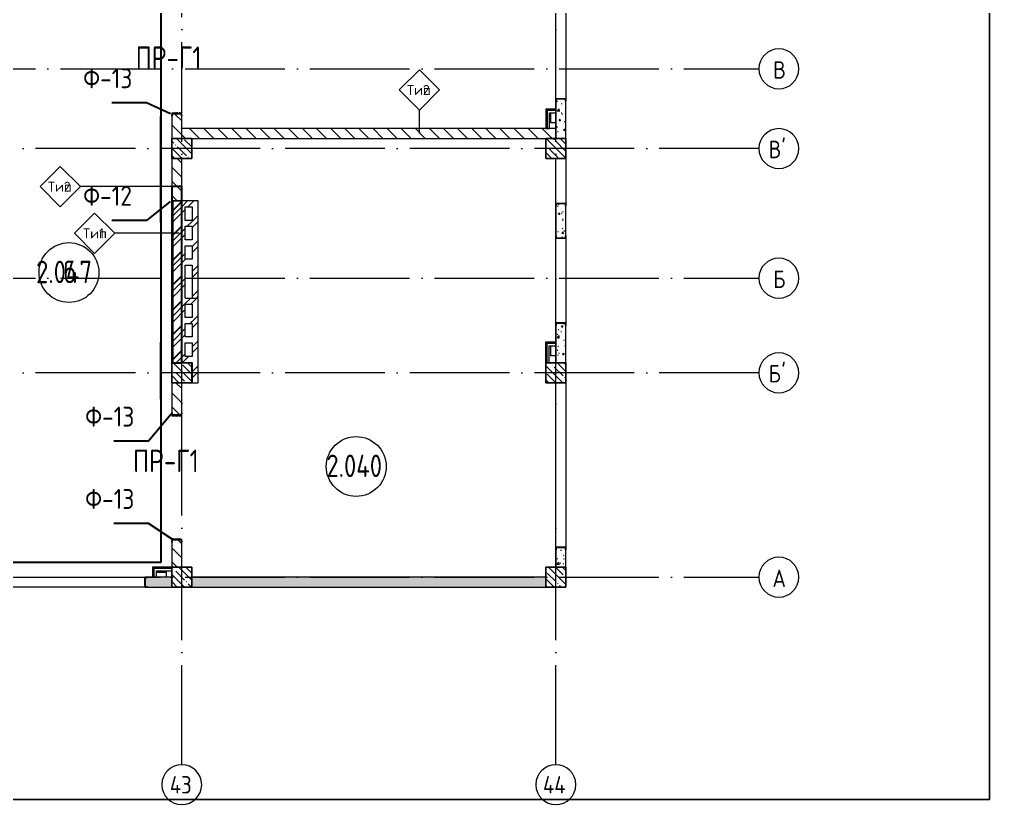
# Model space of a CAD drawing. Header units: millimetres. Extents: x -592259 to 288321, y -552984 to 293768.
# Drawn here: x 170703 to 190155, y -125524 to -109768 of the extents above; entities that cross this region are included whole.
import ezdxf

# ---------------------------------------------------------------- set-up
doc = ezdxf.new("R2010")
doc.units = ezdxf.units.MM
doc.linetypes.add('ADSK_Линия сетки', pattern=[2500, 2000, -250, 0, -250])
for name, color, linetype, lineweight in [('0.1) Блок', 6, 'Continuous', 30), ('2)Фарх готовы', 3, 'Continuous', 30), ('3) Перемычки готовы', 3, 'Continuous', 30), ('4) Штукатурка', 6, 'Continuous', 30), ('4.6) Швы', 6, 'Continuous', 30), ('A-AREA-____-IDEN', 250, 'Continuous', 9), ('A-DOOR-____-OTLN', 250, 'Continuous', 5), ('A-FLOR-____-OTLN', 250, 'Continuous', 9), ('A-WALL-____-IDEN', 250, 'Continuous', 9), ('A-WALL-____-MCUT', 250, 'Continuous', 13), ('A-WALL-____-PATT', 250, 'Continuous', 13), ('A-WALL-FNSH-MCUT', 250, 'Continuous', 13), ('I-WALL-____-OTLN', 250, 'Continuous', 9), ('S-COLS-____-MCUT', 250, 'Continuous', 25), ('S-COLS-____-OTLN', 250, 'Continuous', 9), ('S-GRID-____-IDEN', 250, 'Continuous', 9), ('S-GRID-____-OTLN', 250, 'Continuous', 9)]:
    doc.layers.add(name, color=color, linetype=linetype, lineweight=lineweight)
doc.styles.add('GOST Common', font='', dxfattribs={"width": 0.9, "height": 350})
doc.styles.add('GOST Common_1', font='', dxfattribs={"width": 0.9, "height": 250})
doc.styles.add('ISOCPEUR', font='isocpeur.ttf', dxfattribs={"width": 0.8, "height": 100})
doc.styles.add('ISOCPEUR_3', font='isocpeur.ttf', dxfattribs={"height": 250})
doc.styles.add('ISOCPEUR_I_1', font='ГОСТ тип А.ttf', dxfattribs={"height": 2500})
doc.styles.get('GOST Common').set_extended_font_data('GOST Common')
doc.styles.get('GOST Common_1').set_extended_font_data('GOST Common')
pattern_1 = [(135, (28708.77, -120984.93), (-141.42136, -141.42136), [])]
pattern_2 = [(135, (28708.77, -120984.93), (-142.5612, -142.5612), []), (135, (28851.33, -120984.93), (-142.5612, -142.5612), [252.016, -50.403, 3.353, -47.05])]
pattern_3 = [(50, (28708.77, -120984.93), (364.3679, -31.8783), [38.1, -419.1]), (355, (28708.77, -120984.93), (-70.48585, 382.1133), [30.48, -335.28]), (100.451, (28739.14, -120987.6), (293.885, 350.2334), [32.38, -356.18]), (46.184, (28708.77, -120883.33), (542.1585, -84.0858), [57.15, -628.65]), (96.636, (28753.95, -120890.34), (474.8049, 494.8554), [48.57, -534.27]), (351.184, (28708.8, -120883.33), (474.8102, 494.85), [45.72, -502.92]), (21, (28759.57, -120908.73), (303.22847, -204.53046), [38.1, -419.1]), (326, (28759.57, -120908.73), (123.6039, 368.376), [30.48, -335.28]), (71.451, (28784.84, -120925.78), (426.8341, 163.8427), [32.38, -356.18]), (37.5, (28708.77, -120984.93), (6.17665, 169.11015), [16.764, -314.452, 16.764, -323.596, -336.55]), (37.5, (28708.77, -120984.93), (6.17665, 169.11015), [-671.576, 16.764, -319.786]), (7.5, (28708.77, -120984.93), (133.63888, 200.3615), [16.764, -177.292, 16.764, -306.832, -128.27]), (7.5, (28708.77, -120984.93), (133.63888, 200.3615), [-517.652, 16.764, -111.506]), (327.5, (28595.49, -120984.93), (271.18182, -11.45836), [16.764, -110.236, 16.764, -379.476, -525.78]), (327.5, (28595.49, -120984.93), (271.18182, -11.45836), [-523.24, 16.764, -509.016]), (317.5, (28544.7, -120984.93), (296.2585, 50.85285), [16.764, -148.336, 16.764, -246.38, -373.38]), (317.5, (28544.7, -120984.93), (296.2585, 50.85285), [-428.244, 16.764, -356.616])]
pattern_4 = [(45, (28708.77, -120984.93), (-251.4472, 251.4472), []), (45, (28708.77, -120603.93), (-251.4472, 251.4472), [])]

# ---------------------------------------------------------------- blocks, each defined once
blk = doc.blocks.new('Дверь_СКБ_2Ст_Фрамуга2 - Н_ВВ-3_2500x2600h_Учебные помещения_Фрамуга слева-42054644-АР1_Кладочный план 2 этажа С2и3')
at = {"layer": 'A-DOOR-____-OTLN'}
h = blk.add_hatch(dxfattribs=at)
h.set_pattern_fill('FP_5', color=256, style=0, pattern_type=2)
h.set_pattern_definition([(45, (-1071.384, 164.685), (-14.1421, 14.1421), []), (135, (-1071.384, 164.685), (-14.1421, -14.1421), [])])
h.paths.add_polyline_path([(-1237.5, -100), (-1212.5, -100), (-1212.5, 100), (-1237.5, 100)])
h = blk.add_hatch(dxfattribs=at)
h.set_pattern_fill('FP_4', color=256, style=0, pattern_type=2)
h.set_pattern_definition([(135, (1051.41, 164.685), (-14.1421, -14.1421), []), (225, (1051.41, 164.685), (14.1421, -14.1421), [])])
h.paths.add_polyline_path([(1237.5, -100), (1262.5, -100), (1262.5, 100), (1237.5, 100)])
blk = doc.blocks.new('ADSK_КолоннаНесущая_Швеллер_Гнутый_ГОСТ 8278-83 - 200х50х4_таб_1 2-38569602-АР1_Кладочный план 2 этажа С2и3')
at = {"layer": 'S-COLS-____-MCUT'}
for p, q in [((-10.1, 90), (-10.1, -90)), ((-6.1, -90), (-6.1, 90)), ((39.9, 100), (-0.1, 100)), ((-0.1, 96), (39.9, 96)), ((39.9, 96), (39.9, 100)), ((39.9, -96), (-0.1, -96)), ((-0.1, -100), (39.9, -100)), ((39.9, -100), (39.9, -96))]:
    blk.add_line(p, q, dxfattribs=at)
for centre, radius, start, end in [((-0.1, 90), 10, 90, 180), ((-0.1, 90), 6, 90, 180), ((-0.1, -90), 10, 180, 270), ((-0.1, -90), 6, 180, 270)]:
    blk.add_arc(centre, radius, start, end, dxfattribs=at)
blk = doc.blocks.new('ADSK_КолоннаНесущая_Швеллер_Гнутый_ГОСТ 8278-83 - 200х50х4_таб_1 2-V41-АР1_Кладочный план 2 этажа С2и3')
at = {"layer": 'S-COLS-____-MCUT'}
for p, q in [((-10.1, 90), (-10.1, -90)), ((-6.1, -90), (-6.1, 90)), ((39.9, 100), (-0.1, 100)), ((-0.1, 96), (39.9, 96)), ((39.9, 96), (39.9, 100)), ((39.9, -96), (-0.1, -96)), ((-0.1, -100), (39.9, -100)), ((39.9, -100), (39.9, -96))]:
    blk.add_line(p, q, dxfattribs=at)
for centre, radius, start, end in [((-0.1, 90), 10, 90, 180), ((-0.1, 90), 6, 90, 180), ((-0.1, -90), 10, 180, 270), ((-0.1, -90), 6, 180, 270)]:
    blk.add_arc(centre, radius, start, end, dxfattribs=at)
blk = doc.blocks.new('ADSK_КолоннаНесущая_Швеллер_Гнутый_ГОСТ 8278-83 - 200х50х4_таб_1 2-V44-АР1_Кладочный план 2 этажа С2и3')
at = {"layer": 'S-COLS-____-MCUT'}
for p, q in [((-6, -90), (-6, 90)), ((0, 96), (40, 96)), ((40, 100), (20, 100)), ((40, 96), (40, 100)), ((40, -96), (0, -96)), ((20, -100), (40, -100)), ((40, -100), (40, -96))]:
    blk.add_line(p, q, dxfattribs=at)
for centre, radius, start, end in [((0, 90), 10, 90, 180), ((0, 90), 6, 90, 180), ((0, -90), 10, 180, 270), ((0, -90), 6, 180, 270)]:
    blk.add_arc(centre, radius, start, end, dxfattribs=at)
blk = doc.blocks.new('ADSK_КолоннаНесущая_Швеллер_Гнутый_ГОСТ 8278-83 - 200х50х4_таб_1 2-V46-АР1_Кладочный план 2 этажа С2и3')
at = {"layer": 'S-COLS-____-MCUT'}
for p, q in [((-6, -90), (-6, 90)), ((0, 96), (40, 96)), ((40, 100), (20, 100)), ((40, 96), (40, 100)), ((40, -96), (0, -96)), ((20, -100), (40, -100)), ((40, -100), (40, -96))]:
    blk.add_line(p, q, dxfattribs=at)
for centre, radius, start, end in [((0, 90), 10, 90, 179.9936), ((0, 90), 6, 90, 180), ((0, -90), 10, 180.0064, 270), ((0, -90), 6, 180, 270)]:
    blk.add_arc(centre, radius, start, end, dxfattribs=at)
blk = doc.blocks.new('ADSK_КолоннаНесущая_Швеллер_Гнутый_ГОСТ 8278-83 - 200х50х4_таб_1 2-38815029-АР1_Кладочный план 2 этажа С2и3')
at = {"layer": 'S-COLS-____-MCUT'}
for p, q in [((-6.1, -90), (-6.1, 90)), ((-0.1, 96), (39.9, 96)), ((39.9, 100), (19.9, 100)), ((39.9, 96), (39.9, 100)), ((39.9, -96), (-0.1, -96)), ((19.9, -100), (39.9, -100)), ((39.9, -100), (39.9, -96))]:
    blk.add_line(p, q, dxfattribs=at)
for centre, radius, start, end in [((-0.1, 90), 10, 90, 180), ((-0.1, 90), 6, 90, 180), ((-0.1, -90), 10, 180, 270), ((-0.1, -90), 6, 180, 270)]:
    blk.add_arc(centre, radius, start, end, dxfattribs=at)
blk = doc.blocks.new('Ось сетки - Круг_Ø8 мм-39983606-АР1_Кладочный план 2 этажа С2и3')
at = {"layer": 'S-GRID-____-IDEN'}
for start, end in [(360, 180), (180, 360)]:
    blk.add_arc((0, 0), 4, start, end, dxfattribs=at)
blk = doc.blocks.new('AAR_СКБ_Марка_Помещения_мал - Номер-28977439-АР1_Кладочный план 2 этажа С2и3')
at = {"layer": 'A-AREA-____-IDEN'}
blk.add_circle((-0.028, 0), 3, dxfattribs=at)
blk = doc.blocks.new('ADSK_Марка_Стена - Типоразмер_ADSK_Марка-30564887-АР1_Кладочный план 2 этажа С2и3')
at = {"layer": 'A-WALL-____-IDEN'}
for p, q in [((-0.16, 4.37), (-4.21, 0.31)), ((3.9, 0.31), (-0.16, 4.37)), ((-4.21, 0.31), (-0.16, -3.74)), ((-0.16, -3.74), (3.9, 0.31))]:
    blk.add_line(p, q, dxfattribs=at)

msp = doc.modelspace()

# ---------------------------------------------------------------- hatches: boundary and pattern name
at = {"layer": '0.1) Блок'}
h = msp.add_hatch(dxfattribs=at)
h.set_pattern_fill('ANSI31', color=256, scale=111)
h.set_pattern_definition([(45, (16421.2, -169780.93), (-249.2021, 249.2021), [])])
h.paths.add_polyline_path([(173759.091, -116659.9342), (173959.1129, -116659.9342), (173958.7942, -113122.7199), (173758.7722, -113122.7199)])
at = {"layer": 'A-WALL-____-PATT', "lineweight": 15}
h = msp.add_hatch(dxfattribs=at)
h.set_pattern_fill('FP_1', color=256, style=0, pattern_type=2)
h.set_pattern_definition(pattern_1)
h.paths.add_polyline_path([(173778.7503, -113409.9342), (173958.7722, -113409.9342), (173958.7722, -112559.9342), (173758.7722, -112559.9342), (173758.7722, -113409.9342)])
h.paths.add_polyline_path([(173758.7722, -112159.9342), (173958.7722, -112159.9342), (173958.7722, -111659.9342), (173758.7722, -111659.9342), (173758.7722, -111689.9342)])
h.paths.add_polyline_path([(173758.7722, -109159.9342), (173958.7722, -109159.9342), (173958.7722, -108059.9342), (173758.7722, -108059.9342), (173758.7722, -109129.9342)])
h.paths.add_polyline_path([(173758.7722, -107659.9342), (173958.7722, -107659.9342), (173958.7722, -105639.9336), (173758.7722, -105639.9336), (173758.7722, -106378.5842)])
h = msp.add_hatch(dxfattribs=at)
h.set_pattern_fill('FP_83', color=256, style=0, pattern_type=2)
h.set_pattern_definition(pattern_3)
h.paths.add_polyline_path([(181658.7503, -112159.9342), (181658.7503, -111359.9347), (181458.7503, -111359.9347), (181458.7503, -112159.9342)])
h = msp.add_hatch(dxfattribs=at)
h.set_pattern_fill('FP_1', color=256, style=0, pattern_type=2)
h.set_pattern_definition(pattern_1)
h.paths.add_polyline_path([(176351.0951, -112159.9342), (181458.7503, -112159.9342), (181458.7503, -111959.9342), (173958.7722, -111959.9342), (173958.7722, -112159.9342)])
h = msp.add_hatch(dxfattribs=at)
h.set_pattern_fill('FP_12', color=256, style=0, pattern_type=2)
h.set_pattern_definition(pattern_4)
h.paths.add_polyline_path([(174168.7503, -113529.9342), (174168.7503, -113409.9342), (173778.7503, -113409.9342), (173778.7503, -113529.9342), (174028.7503, -113529.9342)])
h = msp.add_hatch(dxfattribs=at)
h.set_pattern_fill('FP_12', color=256, style=0, pattern_type=2)
h.set_pattern_definition(pattern_4)
h.paths.add_polyline_path([(173778.7503, -116649.9342), (174028.7503, -116649.9342), (174028.7503, -113529.9342), (173778.7503, -113529.9342), (173778.7503, -116458.4895)])
h = msp.add_hatch(dxfattribs=at)
h.set_pattern_fill('FP_12', color=256, style=0, pattern_type=2)
h.set_pattern_definition(pattern_4)
h.paths.add_polyline_path([(174288.7503, -115359.9342), (174288.7503, -113409.9342), (174168.7503, -113409.9342), (174168.7503, -115359.9342)])
h = msp.add_hatch(dxfattribs=at)
h.set_pattern_fill('FP_83', color=256, style=0, pattern_type=2)
h.set_pattern_definition(pattern_3)
h.paths.add_polyline_path([(181658.7503, -116659.9342), (181658.7503, -115859.9347), (181458.7503, -115859.9347), (181458.7503, -116659.9342)])
h.paths.add_polyline_path([(181658.7503, -114159.9347), (181658.7503, -113459.9347), (181458.7503, -113459.9347), (181458.7503, -114159.9347)])
h = msp.add_hatch(dxfattribs=at)
h.set_pattern_fill('FP_12', color=256, style=0, pattern_type=2)
h.set_pattern_definition(pattern_4)
h.paths.add_polyline_path([(174028.7503, -113919.9342), (174168.7503, -113919.9342), (174168.7503, -113799.9342), (174028.7503, -113799.9342)])
h = msp.add_hatch(dxfattribs=at)
h.set_pattern_fill('FP_12', color=256, style=0, pattern_type=2)
h.set_pattern_definition(pattern_4)
h.paths.add_polyline_path([(174028.7503, -114699.9342), (174168.7503, -114699.9342), (174168.7503, -114579.9342), (174028.7503, -114579.9342)])
h = msp.add_hatch(dxfattribs=at)
h.set_pattern_fill('FP_12', color=256, style=0, pattern_type=2)
h.set_pattern_definition(pattern_4)
h.paths.add_polyline_path([(174288.7503, -115479.9342), (174288.7503, -115359.9342), (174028.7503, -115359.9342), (174028.7503, -115479.9342), (174168.7503, -115479.9342)])
h = msp.add_hatch(dxfattribs=at)
h.set_pattern_fill('FP_12', color=256, style=0, pattern_type=2)
h.set_pattern_definition(pattern_4)
h.paths.add_polyline_path([(174288.7503, -117059.9342), (174288.7503, -115479.9342), (174168.7503, -115479.9342), (174168.7503, -117059.9342)])
h = msp.add_hatch(dxfattribs=at)
h.set_pattern_fill('FP_12', color=256, style=0, pattern_type=2)
h.set_pattern_definition(pattern_4)
h.paths.add_polyline_path([(174028.7503, -115869.9342), (174168.7503, -115869.9342), (174168.7503, -115749.9342), (174028.7503, -115749.9342)])
h = msp.add_hatch(dxfattribs=at)
h.set_pattern_fill('FP_12', color=256, style=0, pattern_type=2)
h.set_pattern_definition(pattern_4)
h.paths.add_polyline_path([(174028.7503, -116649.9342), (174168.7503, -116649.9342), (174168.7503, -116529.9342), (174028.7503, -116529.9342)])
h = msp.add_hatch(dxfattribs=at)
h.set_pattern_fill('FP_1', color=256, style=0, pattern_type=2)
h.set_pattern_definition(pattern_1)
h.paths.add_polyline_path([(173758.7722, -120759.9342), (173958.7722, -120759.9342), (173958.7722, -120209.9352), (173758.7722, -120209.9352), (173758.7722, -120490.4516)])
h.paths.add_polyline_path([(173958.7722, -117709.9346), (173958.7722, -117059.9342), (173758.7722, -117059.9342), (173758.7722, -117709.9346)])
h = msp.add_hatch(dxfattribs=at)
h.set_pattern_fill('FP_83', color=256, style=0, pattern_type=2)
h.set_pattern_definition(pattern_3)
h.paths.add_polyline_path([(181458.7503, -120759.9342), (181658.7503, -120759.9342), (181658.7503, -120359.9347), (181458.7503, -120359.9347), (181458.7503, -120490.4516)])
h = msp.add_hatch(dxfattribs=at)
h.set_pattern_fill('FP_83', color=256, style=0, pattern_type=2)
h.set_pattern_definition(pattern_3)
h.paths.add_polyline_path([(176351.0951, -121159.9342), (181258.7722, -121159.9342), (181258.7722, -120959.9342), (174158.7722, -120959.9342), (174158.7722, -121159.9342)])
h.paths.add_polyline_path([(169918.2722, -121159.9342), (169918.2722, -120959.9342), (169158.7722, -120959.9342), (169158.7722, -121159.9342), (169228.7309, -121159.9342)])
h.paths.add_polyline_path([(173218.2722, -121159.9342), (173758.7722, -121159.9342), (173758.7722, -120959.9342), (173218.2722, -120959.9342)])
at = {"layer": 'S-COLS-____-OTLN', "lineweight": 5}
h = msp.add_hatch(dxfattribs=at)
h.set_pattern_fill('FP_40', color=256, style=0, pattern_type=2)
h.set_pattern_definition(pattern_2)
h.paths.add_polyline_path([(174158.7722, -112559.9342), (174158.7722, -112159.9342), (173758.7722, -112159.9342), (173758.7722, -112559.9342), (173958.7722, -112559.9342)])
h = msp.add_hatch(dxfattribs=at)
h.set_pattern_fill('FP_40', color=256, style=0, pattern_type=2)
h.set_pattern_definition(pattern_2)
h.paths.add_polyline_path([(181258.7722, -112559.9342), (181658.7722, -112559.9342), (181658.7722, -112159.9342), (181258.7722, -112159.9342), (181258.7722, -112426.5274)])
h = msp.add_hatch(dxfattribs=at)
h.set_pattern_fill('FP_40', color=256, style=0, pattern_type=2)
h.set_pattern_definition(pattern_2)
h.paths.add_polyline_path([(174158.7722, -117059.9342), (174158.7722, -116659.9342), (173758.7722, -116659.9342), (173758.7722, -117059.9342), (173958.7722, -117059.9342)])
h = msp.add_hatch(dxfattribs=at)
h.set_pattern_fill('FP_40', color=256, style=0, pattern_type=2)
h.set_pattern_definition(pattern_2)
h.paths.add_polyline_path([(181258.7722, -117059.9342), (181658.7722, -117059.9342), (181658.7722, -116659.9342), (181258.7722, -116659.9342)])
h = msp.add_hatch(dxfattribs=at)
h.set_pattern_fill('FP_40', color=256, style=0, pattern_type=2)
h.set_pattern_definition(pattern_2)
h.paths.add_polyline_path([(173758.7722, -121159.9342), (174158.7722, -121159.9342), (174158.7722, -120759.9342), (173758.7722, -120759.9342), (173758.7722, -120959.9342)])
h = msp.add_hatch(dxfattribs=at)
h.set_pattern_fill('FP_40', color=256, style=0, pattern_type=2)
h.set_pattern_definition(pattern_2)
h.paths.add_polyline_path([(181658.7722, -121159.9342), (181658.7722, -120759.9342), (181258.7722, -120759.9342), (181258.7722, -121159.9342)])

# ---------------------------------------------------------------- linework, layer by layer
at = {"color": 1}
msp.add_lwpolyline([(190155.0591, -52485.6421), (142508.7722, -52485.6421), (142508.7722, -125419.5315), (190155.0591, -125419.5315)], close=True, dxfattribs=at)
at = {"layer": '0.1) Блок'}
msp.add_lwpolyline([(173759.091, -116659.9342), (173959.1129, -116659.9342), (173958.7942, -113122.7199), (173758.7722, -113122.7199)], close=True, dxfattribs=at)
at = {"layer": '2)Фарх готовы'}
for points in [[(173731.4238, -111665.5748), (173253.7969, -111441.1477), (172553.7969, -111441.1477)], [(173725.6693, -113420.7097), (173253.7969, -113800.5093), (172553.7969, -113800.5093)], [(173742.9329, -117690.5788), (173294.0787, -118230.5777), (172594.0787, -118230.5777)], [(173765.9511, -120199.5585), (173294.0787, -119883.0587), (172594.0787, -119883.0587)]]:
    msp.add_lwpolyline(points, dxfattribs=at)
at = {"layer": '4) Штукатурка'}
for p, q in [((173536.9254, -62409.9342), (173536.9254, -120666.6198)), ((173536.9254, -120666.6198), (169330.6823, -120666.6198))]:
    msp.add_line(p, q, dxfattribs=at)
at = {"layer": '4.6) Швы'}
for points in [[(173536.9254, -112855.6716), (173536.9254, -111714.4825)], [(173536.9254, -113840.1956), (173536.9254, -112699.0064)], [(173536.9254, -117387.6115), (173536.9254, -116246.4223)]]:
    msp.add_lwpolyline(points, dxfattribs=at)
at = {"layer": 'A-FLOR-____-OTLN'}
for p, q in [((181358.7509, -111844.5789), (181358.7509, -111644.5789)), ((181358.7509, -111644.5789), (181458.7503, -111644.5789)), ((181458.7503, -111844.5789), (181358.7509, -111844.5789)), ((181358.7509, -116519.4342), (181358.7509, -116319.4342)), ((181458.7503, -116519.4342), (181358.7509, -116519.4342)), ((173448.7503, -120859.9345), (173648.7503, -120859.9345)), ((173648.7503, -120859.9345), (173648.7503, -120959.9342))]:
    msp.add_line(p, q, dxfattribs=at)
at = {"layer": 'A-WALL-____-IDEN'}
for p, q in [((178722.1031, -112059.9342), (178722.1031, -111588.2555)), ((173858.7722, -113122.7199), (171927.9251, -113122.7199)), ((173903.7503, -114059.8283), (172618.1253, -114059.8283))]:
    msp.add_line(p, q, dxfattribs=at)
at = {"layer": 'A-WALL-____-MCUT', "color": 7, "lineweight": 15}
for p, q in [((181458.7503, -111359.9347), (181458.7503, -112159.9342)), ((181658.7503, -111359.9347), (181458.7503, -111359.9347)), ((181658.7503, -112159.9342), (181658.7503, -111359.9347)), ((173758.7722, -111689.9342), (173758.7722, -112159.9342)), ((173958.7722, -111959.9342), (173958.7722, -111689.9342)), ((181458.7503, -111959.9342), (173958.7722, -111959.9342)), ((173958.7722, -112159.9342), (181658.7503, -112159.9342)), ((173758.7722, -112559.9342), (173758.7722, -113409.9342)), ((173958.7722, -113409.9342), (173958.7722, -112559.9342)), ((173758.7722, -113409.9342), (173778.7503, -113409.9342)), ((173778.7503, -113409.9342), (173778.7503, -116649.9342)), ((174288.7503, -113409.9342), (173958.7722, -113409.9342)), ((174028.7503, -113799.9342), (174028.7503, -113529.9342)), ((174028.7503, -113529.9342), (174168.7503, -113529.9342)), ((174168.7503, -113529.9342), (174168.7503, -113799.9342)), ((174288.7503, -117059.9342), (174288.7503, -113409.9342)), ((181458.7503, -113459.9347), (181458.7503, -114159.9347)), ((181658.7503, -113459.9347), (181458.7503, -113459.9347)), ((181658.7503, -114159.9347), (181658.7503, -113459.9347)), ((174168.7503, -113799.9342), (174028.7503, -113799.9342)), ((174028.7503, -114189.9342), (174028.7503, -113919.9342)), ((174028.7503, -113919.9342), (174168.7503, -113919.9342)), ((174168.7503, -113919.9342), (174168.7503, -114189.9342)), ((181458.7503, -114159.9347), (181658.7503, -114159.9347)), ((174168.7503, -114189.9342), (174028.7503, -114189.9342)), ((174028.7503, -114579.9342), (174028.7503, -114309.9342)), ((174028.7503, -114309.9342), (174168.7503, -114309.9342)), ((174168.7503, -114309.9342), (174168.7503, -114579.9342)), ((174168.7503, -114579.9342), (174028.7503, -114579.9342)), ((174028.7503, -115359.9342), (174028.7503, -114699.9342)), ((174028.7503, -114699.9342), (174168.7503, -114699.9342)), ((174168.7503, -114699.9342), (174168.7503, -115359.9342)), ((174028.7503, -115359.9342), (174288.7503, -115359.9342)), ((174028.7503, -115479.9342), (174168.7503, -115479.9342)), ((174028.7503, -115749.9342), (174028.7503, -115479.9342)), ((174168.7503, -115479.9342), (174168.7503, -115749.9342)), ((174168.7503, -115749.9342), (174028.7503, -115749.9342)), ((174028.7503, -115869.9342), (174168.7503, -115869.9342)), ((174028.7503, -116139.9342), (174028.7503, -115869.9342)), ((174168.7503, -115869.9342), (174168.7503, -116139.9342)), ((181458.7503, -115859.9347), (181458.7503, -116659.9342)), ((181658.7503, -115859.9347), (181458.7503, -115859.9347)), ((181658.7503, -116659.9342), (181658.7503, -115859.9347)), ((174168.7503, -116139.9342), (174028.7503, -116139.9342)), ((174028.7503, -116259.9342), (174168.7503, -116259.9342)), ((174028.7503, -116529.9342), (174028.7503, -116259.9342)), ((174168.7503, -116259.9342), (174168.7503, -116529.9342)), ((173778.7503, -116649.9342), (174168.7503, -116649.9342)), ((174168.7503, -116529.9342), (174028.7503, -116529.9342)), ((174168.7503, -116649.9342), (174168.7503, -117059.9342)), ((181458.7503, -116659.9342), (181658.7503, -116659.9342)), ((173758.7722, -117059.9342), (173758.7722, -117679.9352)), ((173958.7722, -117679.9352), (173958.7722, -117059.9342)), ((174168.7503, -117059.9342), (174288.7503, -117059.9342)), ((173758.7722, -120239.9352), (173758.7722, -120759.9342)), ((173958.7722, -120759.9342), (173958.7722, -120239.9352)), ((181458.7503, -120359.9347), (181458.7503, -120759.9342)), ((181658.7503, -120359.9347), (181458.7503, -120359.9347)), ((181658.7503, -120759.9342), (181658.7503, -120359.9347)), ((173758.7722, -120759.9342), (173958.7722, -120759.9342)), ((181458.7503, -120759.9342), (181658.7503, -120759.9342)), ((173758.7722, -120959.9342), (173218.2722, -120959.9342)), ((173218.2722, -120959.9342), (173218.2722, -121159.9342)), ((181258.7722, -120959.9342), (174158.7722, -120959.9342)), ((173218.2722, -121159.9342), (173758.7722, -121159.9342)), ((174158.7722, -121159.9342), (181258.7722, -121159.9342))]:
    msp.add_line(p, q, dxfattribs=at)
at = {"layer": 'A-WALL-____-MCUT', "color": 42, "lineweight": 15}
for p, q in [((181271.2503, -111581.6874), (181271.2503, -111959.9302)), ((181458.7509, -111581.6874), (181271.2503, -111581.6874)), ((181264.2503, -116256.9342), (181264.2503, -116659.9342)), ((181458.7509, -116256.9342), (181264.2503, -116256.9342)), ((181258.7722, -116659.9342), (181326.7503, -116659.9342)), ((173386.2503, -120772.4342), (173386.2503, -120959.9343)), ((173758.7722, -120772.4342), (173386.2503, -120772.4342))]:
    msp.add_line(p, q, dxfattribs=at)
at = {"layer": 'A-WALL-____-MCUT', "color": 30, "lineweight": 15}
for p, q in [((181283.7503, -111594.1874), (181283.7503, -111959.9302)), ((181458.7509, -111594.1874), (181283.7503, -111594.1874)), ((181333.7503, -111959.9302), (181333.7503, -111644.1874)), ((181333.7503, -111644.1874), (181458.7509, -111644.1874)), ((181458.7509, -111644.1874), (181458.7509, -111594.1874)), ((181283.7503, -111959.9302), (181333.7503, -111959.9302)), ((181276.7503, -116269.4342), (181276.7503, -116659.9342)), ((181458.7509, -116269.4342), (181276.7503, -116269.4342)), ((181326.7503, -116659.9342), (181326.7503, -116319.4342)), ((181326.7503, -116319.4342), (181458.7509, -116319.4342)), ((181458.7509, -116319.4342), (181458.7509, -116269.4342)), ((173398.7503, -120784.9342), (173398.7503, -120959.9343)), ((173758.7722, -120784.9342), (173398.7503, -120784.9342)), ((173758.7722, -120834.9342), (173758.7722, -120784.9342)), ((173398.7503, -120959.9343), (173448.7503, -120959.9343)), ((173448.7503, -120959.9343), (173448.7503, -120834.9342)), ((173448.7503, -120834.9342), (173758.7722, -120834.9342))]:
    msp.add_line(p, q, dxfattribs=at)
at = {"layer": 'A-WALL-____-MCUT', "lineweight": 15}
for p, q in [((173758.7722, -112159.9342), (173958.7722, -112159.9342)), ((173958.7722, -112559.9342), (173758.7722, -112559.9342)), ((173958.7722, -113409.9342), (173778.7503, -113409.9342)), ((173958.7722, -117059.9342), (173758.7722, -117059.9342)), ((173758.7722, -121159.9342), (173758.7722, -120959.9342)), ((174158.7722, -120959.9342), (174158.7722, -121159.9342)), ((181258.7722, -121159.9342), (181258.7722, -120959.9342))]:
    msp.add_line(p, q, dxfattribs=at)
at = {"layer": 'A-WALL-FNSH-MCUT', "lineweight": 15}
for p, q in [((181258.7503, -111569.1874), (181258.7503, -111959.9302)), ((181458.7509, -111569.1874), (181258.7503, -111569.1874)), ((181458.7509, -111594.1874), (181458.7509, -111569.1874)), ((181258.7503, -111959.9302), (181283.7503, -111959.9302)), ((181251.7503, -116244.4342), (181251.7503, -116659.9342)), ((181458.7509, -116244.4342), (181251.7503, -116244.4342)), ((181458.7509, -116269.4342), (181458.7509, -116244.4342)), ((181251.7503, -116659.9342), (181258.7722, -116659.9342)), ((173373.7503, -120759.9342), (173373.7503, -120959.9343)), ((173758.7722, -120759.9342), (173373.7503, -120759.9342)), ((173758.7722, -120784.9342), (173758.7722, -120759.9342)), ((173373.7503, -120959.9343), (173398.7503, -120959.9343))]:
    msp.add_line(p, q, dxfattribs=at)
at = {"layer": 'I-WALL-____-OTLN', "lineweight": 15}
for p, q in [((181458.7503, -111359.9347), (181458.7503, -108059.9342)), ((181658.7503, -108059.9342), (181658.7503, -111359.9347)), ((181458.7503, -113459.9347), (181458.7503, -112559.9347)), ((181658.7503, -112559.9347), (181658.7503, -113459.9347)), ((181458.7503, -115859.9347), (181458.7503, -114159.9347)), ((181658.7503, -114159.9347), (181658.7503, -115859.9347)), ((181458.7503, -120359.9347), (181458.7503, -117059.9342)), ((181658.7503, -117059.9342), (181658.7503, -120359.9347)), ((169918.2722, -120959.9342), (173218.2722, -120959.9342)), ((173218.2722, -121159.9342), (169918.2722, -121159.9342))]:
    msp.add_line(p, q, dxfattribs=at)
at = {"layer": 'S-COLS-____-MCUT'}
for p, q in [((173758.7722, -112159.9342), (173758.7722, -112559.9342)), ((174158.7722, -112159.9342), (173958.7722, -112159.9342)), ((174158.7722, -112559.9342), (174158.7722, -112159.9342)), ((181658.7722, -112159.9342), (181258.7722, -112159.9342)), ((181258.7722, -112159.9342), (181258.7722, -112559.9342)), ((181658.7722, -112559.9342), (181658.7722, -112159.9342)), ((173958.7722, -112559.9342), (174158.7722, -112559.9342)), ((181258.7722, -112559.9342), (181658.7722, -112559.9342)), ((174158.7722, -116659.9342), (173758.7722, -116659.9342)), ((173758.7722, -116659.9342), (173758.7722, -117059.9342)), ((174158.7722, -117059.9342), (174158.7722, -116659.9342)), ((181258.7722, -116659.9342), (181258.7722, -117059.9342)), ((181658.7722, -116659.9342), (181326.7503, -116659.9342)), ((181658.7722, -117059.9342), (181658.7722, -116659.9342)), ((173958.7722, -117059.9342), (174158.7722, -117059.9342)), ((181258.7722, -117059.9342), (181658.7722, -117059.9342)), ((174158.7722, -120759.9342), (173758.7722, -120759.9342)), ((173758.7722, -120759.9342), (173758.7722, -120959.9342)), ((174158.7722, -120959.9342), (174158.7722, -120759.9342)), ((181658.7722, -120759.9342), (181258.7722, -120759.9342)), ((181258.7722, -120759.9342), (181258.7722, -120959.9342)), ((181658.7722, -121159.9342), (181658.7722, -120759.9342)), ((173758.7722, -121159.9342), (174158.7722, -121159.9342)), ((181258.7722, -121159.9342), (181658.7722, -121159.9342))]:
    msp.add_line(p, q, dxfattribs=at)
at = {"layer": 'S-COLS-____-OTLN'}
for p, q in [((173958.7722, -112159.9342), (173758.7722, -112159.9342)), ((173758.7722, -112559.9342), (173958.7722, -112559.9342)), ((181264.2503, -116659.9342), (181258.7722, -116659.9342)), ((181276.7503, -116659.9342), (181264.2503, -116659.9342)), ((181326.7503, -116659.9342), (181276.7503, -116659.9342)), ((173758.7722, -117059.9342), (173958.7722, -117059.9342)), ((173758.7722, -120959.9342), (173758.7722, -121159.9342)), ((174158.7722, -121159.9342), (174158.7722, -120959.9342)), ((181258.7722, -120959.9342), (181258.7722, -121159.9342))]:
    msp.add_line(p, q, dxfattribs=at)
at = {"layer": 'S-GRID-____-OTLN', "linetype": 'ADSK_Линия сетки'}
for p, q in [((173958.7722, -124723.7741), (173958.7722, -59782.9296)), ((181458.7722, -124723.7741), (181458.7722, -59782.9296)), ((94022.7944, -110759.9342), (185529.6518, -110759.9342)), ((185529.6518, -112359.9342), (128028.7722, -112359.9342)), ((94022.7944, -114959.9342), (185529.6518, -114959.9342)), ((185529.6518, -116859.9342), (128028.7722, -116859.9342)), ((94022.7944, -120959.9342), (185529.6518, -120959.9342))]:
    msp.add_line(p, q, dxfattribs=at)

# ---------------------------------------------------------------- block references
at = {"layer": 'A-AREA-____-IDEN', "xscale": 200, "yscale": 200, "zscale": 99.99999999999993}
for p in [(171701.945, -114847.8907), (177462.2795, -118738.6763)]:
    msp.add_blockref('AAR_СКБ_Марка_Помещения_мал - Номер-28977439-АР1_Кладочный план 2 этажа С2и3', p, dxfattribs=at)
at = {"layer": 'A-DOOR-____-OTLN', "color": 255, "rotation": 89.99999999999991}
for p in [(173858.7722, -110422.4342), (173858.7722, -118972.4352)]:
    msp.add_blockref('Дверь_СКБ_2Ст_Фрамуга2 - Н_ВВ-3_2500x2600h_Учебные помещения_Фрамуга слева-42054644-АР1_Кладочный план 2 этажа С2и3', p, dxfattribs=at)
at = {"layer": 'A-WALL-____-IDEN', "xscale": 99.99999999999993, "yscale": 99.99999999999993, "zscale": 99.99999999999993}
for p in [(178737.7281, -111213.7886), (171537.8332, -113153.9699), (172228.0334, -114091.0783)]:
    msp.add_blockref('ADSK_Марка_Стена - Типоразмер_ADSK_Марка-30564887-АР1_Кладочный план 2 этажа С2и3', p, dxfattribs=at)
at = {"layer": 'S-COLS-____-OTLN'}
for name, p, rotation in [('ADSK_КолоннаНесущая_Швеллер_Гнутый_ГОСТ 8278-83 - 200х50х4_таб_1 2-38569602-АР1_Кладочный план 2 этажа С2и3', (181558.7503, -111370.0347), 269.9999999999649), ('ADSK_КолоннаНесущая_Швеллер_Гнутый_ГОСТ 8278-83 - 200х50х4_таб_1 2-38815029-АР1_Кладочный план 2 этажа С2и3', (173858.7722, -111670.0342), 269.9999999999995), ('ADSK_КолоннаНесущая_Швеллер_Гнутый_ГОСТ 8278-83 - 200х50х4_таб_1 2-V41-АР1_Кладочный план 2 этажа С2и3', (173858.7722, -113399.8342), 90.00000000000044), ('ADSK_КолоннаНесущая_Швеллер_Гнутый_ГОСТ 8278-83 - 200х50х4_таб_1 2-38569602-АР1_Кладочный план 2 этажа С2и3', (181558.7503, -113470.0347), 269.9999999999649), ('ADSK_КолоннаНесущая_Швеллер_Гнутый_ГОСТ 8278-83 - 200х50х4_таб_1 2-38569602-АР1_Кладочный план 2 этажа С2и3', (181558.7503, -114149.8347), 89.99999999996523), ('ADSK_КолоннаНесущая_Швеллер_Гнутый_ГОСТ 8278-83 - 200х50х4_таб_1 2-38569602-АР1_Кладочный план 2 этажа С2и3', (181558.7503, -115870.0347), 269.9999999999649), ('ADSK_КолоннаНесущая_Швеллер_Гнутый_ГОСТ 8278-83 - 200х50х4_таб_1 2-V44-АР1_Кладочный план 2 этажа С2и3', (173858.7722, -117699.8347), 90.00000000000044), ('ADSK_КолоннаНесущая_Швеллер_Гнутый_ГОСТ 8278-83 - 200х50х4_таб_1 2-V46-АР1_Кладочный план 2 этажа С2и3', (173858.7722, -120220.0347), 269.9999999999995), ('ADSK_КолоннаНесущая_Швеллер_Гнутый_ГОСТ 8278-83 - 200х50х4_таб_1 2-38569602-АР1_Кладочный план 2 этажа С2и3', (181558.7503, -120370.0347), 269.9999999999649)]:
    msp.add_blockref(name, p, dxfattribs=dict(at, rotation=rotation))
msp.add_blockref('ADSK_КолоннаНесущая_Швеллер_Гнутый_ГОСТ 8278-83 - 200х50х4_таб_1 2-38569602-АР1_Кладочный план 2 этажа С2и3', (173228.3722, -121059.9342), dxfattribs=at)
at = {"layer": 'S-GRID-____-IDEN', "xscale": 99.99999999999993, "yscale": 99.99999999999993, "zscale": 99.99999999999993}
for p, rotation in [((185929.6518, -110759.9342), 269.9999999999994), ((185929.6518, -112359.9342), 89.99999999999982), ((185929.6518, -114959.9342), 269.9999999999994), ((185929.6518, -116859.9342), 89.99999999999982), ((185929.6518, -120959.9342), 269.9999999999994)]:
    msp.add_blockref('Ось сетки - Круг_Ø8 мм-39983606-АР1_Кладочный план 2 этажа С2и3', p, dxfattribs=dict(at, rotation=rotation))
for p in [(173958.7722, -125123.7741), (181458.7722, -125123.7741)]:
    msp.add_blockref('Ось сетки - Круг_Ø8 мм-39983606-АР1_Кладочный план 2 этажа С2и3', p, dxfattribs=at)

# ---------------------------------------------------------------- texts
at = {"layer": '2)Фарх готовы', "char_height": 400, "width": 526.708687, "attachment_point": 1, "style": 'GOST Common_1'}
for s, insert in [('Ф-13', (171981.6215, -110749.3927)), ('Ф-12', (171981.6215, -113108.7544)), ('Ф-13', (172021.9033, -117538.8227)), ('Ф-13', (172021.9033, -119191.3037))]:
    msp.add_mtext(s, dxfattribs=dict(at, insert=insert))
at = {"layer": '3) Перемычки готовы', "char_height": 450, "width": 333.502, "attachment_point": 1, "style": 'ISOCPEUR_I_1'}
for insert in [(173035.499, -110311.7856), (172980.9965, -118401.9179)]:
    msp.add_mtext('ПР-Г1', dxfattribs=dict(at, insert=insert))
at = {"layer": 'A-AREA-____-IDEN', "char_height": 450, "attachment_point": 1, "style": 'ISOCPEUR'}
for s, insert, width in [('2.047', (171037.6277, -114610.9409), 673.4175), ('\\fISOCPEUR|b0|i0|c204|p34|;\\W.8;б', (171593.2527, -114610.9409), 147.5105), ('2.040', (176858.7621, -118501.7265), 673.4175)]:
    msp.add_mtext(s, dxfattribs=dict(at, insert=insert, width=width))
at = {"layer": 'A-WALL-____-IDEN', "char_height": 200, "attachment_point": 1, "style": 'ISOCPEUR_3'}
for s, insert, width in [('Тип', (178473.3473, -111084.12), 387.215062), (' 2', (178792.8317, -111084.12), 230.084312), ('Тип', (171273.4524, -113024.3013), 387.215062), (' 2', (171592.9367, -113024.3013), 230.084312), ('Тип', (171979.7526, -113961.4097), 387.215062), (' 1', (172299.237, -113961.4097), 190.801625)]:
    msp.add_mtext(s, dxfattribs=dict(at, insert=insert, width=width))
at = {"layer": 'S-GRID-____-IDEN', "color": 18, "true_color": 0x000000, "char_height": 350, "attachment_point": 1, "style": 'GOST Common'}
for s, insert, width in [('\\fGOST Common|b0|i0|c204|p34|;\\W.9;В', (185816.3289, -110607.3472), 310.253062), ('\\fGOST Common|b0|i0|c204|p34|;\\W.9;В', (185724.3747, -112202.7086), 310.253062), ("\\fGOST Common|b0|i0|c204|p34|;\\W.9;'", (185980.359, -112202.7086), 137.088562), ('\\fGOST Common|b0|i0|c204|p34|;\\W.9;Б', (185816.3289, -114807.3472), 310.253062), ('\\fGOST Common|b0|i0|c204|p34|;\\W.9;Б', (185724.3747, -116702.7086), 310.253062), ("\\fGOST Common|b0|i0|c204|p34|;\\W.9;'", (185980.359, -116702.7086), 137.088562), ('\\fGOST Common|b0|i0|c204|p34|;\\W.9;А', (185801.4789, -120807.3472), 346.329), ('43', (173719.8916, -124951.2408), 577.215), ('44', (181201.8916, -124951.2408), 620.506125)]:
    msp.add_mtext(s, dxfattribs=dict(at, insert=insert, width=width))

doc.saveas('drawing.dxf')
